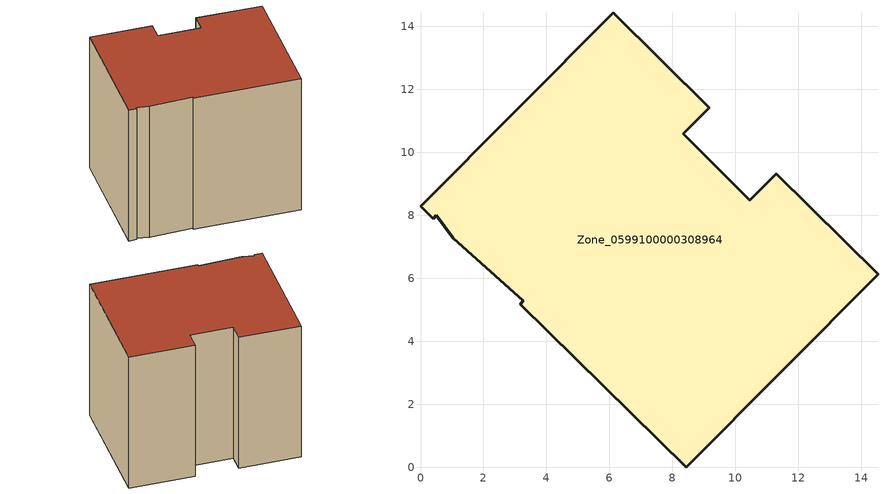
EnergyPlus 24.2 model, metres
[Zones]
Zone_0599100000308964
 floor ground (C_G): 0,8.29 6.12,14.43 9.17,11.42 8.34,10.58 10.46,8.48 11.29,9.32 14.53,6.13 8.44,0 3.17,5.18 3.27,5.29 1.05,7.27 0.49,8 0.41,7.89 z0
 wall outside (C_F): 6.12,14.43 0,8.29 0.41,7.89 0.49,8 1.05,7.27 3.27,5.29 3.17,5.18 8.44,0 14.53,6.13 11.29,9.32 10.46,8.48 8.34,10.58 9.17,11.42 6.12,14.43 z0:10.44
 roof outside (C_R): 0.49,8 1.05,7.27 3.27,5.29 3.17,5.18 8.44,0 14.53,6.13 11.29,9.32 10.46,8.48 8.34,10.58 9.17,11.42 6.12,14.43 0,8.29 0.41,7.89 z10.44
[BUILDING]
Pand.0599100000308964: North Axis=0; Terrain=City; Loads Convergence Tolerance Value=0.04; Temperature Convergence Tolerance Value=0.4; Solar Distribution=FullExterior; Maximum Number of Warmup Days=25; Minimum Number of Warmup Days=1
[Site:Location]
Rotterdam.The.Hague.AP_ZH_NLD Design_Conditions: Latitude=51.96; Longitude=4.45; Time Zone=1; Elevation=-4.5
[SITE:GROUNDTEMPERATURE:BUILDINGSURFACE]
18, 18, 18, 18, 18, 18, 18, 18, 18, 18, 18, 18
[MATERIAL] Thermal Absorptance=0.9; Solar Absorptance=0.7; Visible Absorptance=0.7
Name | Roughness | Thickness | Conductivity | Density | Specific Heat
G.TI.1946 | MediumSmooth | 0.15 | 1 | 540 | 1210
F.TI.1946 | Rough | 0.3 | 0.857143 | 1920 | 840
R.TI.1946 | MediumRough | 0.2 | 0.1 | 1500 | 1000
[CONSTRUCTION]
C_G: G.TI.1946
C_F: F.TI.1946
C_R: R.TI.1946
[ZONE]
Zone_0599100000308964: Type=1; Multiplier=1; Ceiling Height=Autocalculate; Volume=Autocalculate; Floor Area=autocalculate; Part of Total Floor Area=Yes
[ZONEINFILTRATION:DESIGNFLOWRATE]
Infil_Zone_0599100000308964: Zone or ZoneList or Space or SpaceList=Zone_0599100000308964; Schedule=AlwaysOn; Design Flow Rate Calculation Method=Flow/Area; Flow Rate per Floor Area=0.003; Constant Term Coefficient=1; Temperature Term Coefficient=0; Velocity Term Coefficient=0; Velocity Squared Term Coefficient=0
[HVACTEMPLATE:ZONE:IDEALLOADSAIRSYSTEM]
Zone_0599100000308964: Maximum Heating Supply Air Temperature=50; Minimum Cooling Supply Air Temperature=13; Maximum Heating Supply Air Humidity Ratio=0.0156; Minimum Cooling Supply Air Humidity Ratio=0.0077; Heating Limit=NoLimit; Cooling Limit=NoLimit; Dehumidification Control Type=ConstantSensibleHeatRatio; Cooling Sensible Heat Ratio=0.7; Dehumidification Setpoint=60; Humidification Control Type=None; Humidification Setpoint=30; Outdoor Air Method=None; Outdoor Air Flow Rate per Person=0.00944; Outdoor Air Flow Rate per Zone Floor Area=0; Outdoor Air Flow Rate per Zone=0; Demand Controlled Ventilation Type=None; Outdoor Air Economizer Type=NoEconomizer; Heat Recovery Type=None; Sensible Heat Recovery Effectiveness=0.7; Latent Heat Recovery Effectiveness=0.65
[ZONECONTROL:THERMOSTAT]
ThermostatControl_Zone_0599100000308964: Zone or ZoneList=Zone_0599100000308964; Control Type Schedule=DualSetpointControlType; Control 1=Thermostat_Zone_0599100000308964; Temperature Difference Between Cutout And Setpoint=0
[THERMOSTATSETPOINT:DUALSETPOINT]
Thermostat_Zone_0599100000308964: Heating Setpoint Temperature Schedule=HeatingSetpoint_Zone_0599100000308964; Cooling Setpoint Temperature Schedule=CoolingSetpoint_Zone_0599100000308964
[SCHEDULE:COMPACT]
HeatingSetpoint_Zone_0599100000308964: Through: 12/31, For: AllDays, Until: 24:00, 21
CoolingSetpoint_Zone_0599100000308964: Through: 12/31, For: AllDays, Until: 24:00, 24
DualSetpointControlType: Through: 12/31, For: AllDays, Until: 24:00, 4
AlwaysOn: Through: 12/31, For: AllDays, Until: 24:00, 1
